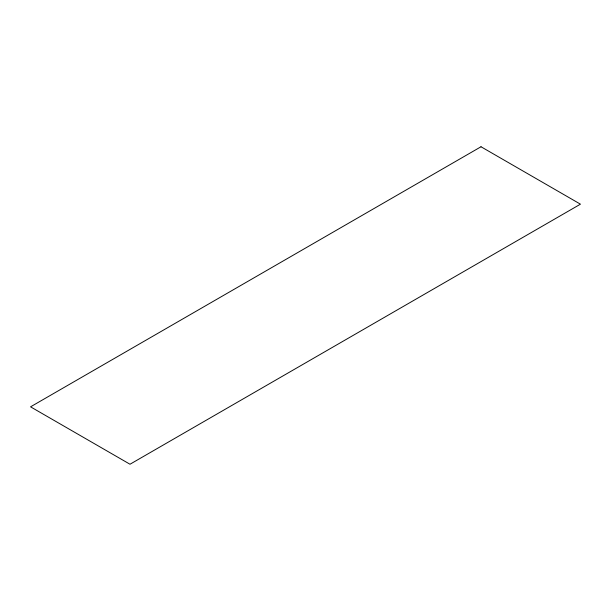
<?xml version="1.0" encoding="UTF-8"?>
<svg xmlns="http://www.w3.org/2000/svg" width="611" height="611" viewBox="0 0 611 611"><rect width="100%" height="100%" fill="white"/><g stroke="black" fill="none" stroke-linecap="round" stroke-linejoin="round"><path stroke-width="0.92" d="M481.002 146.762L30.55 406.827L129.998 464.238L580.45 204.173L481.002 146.762"/></g></svg>
